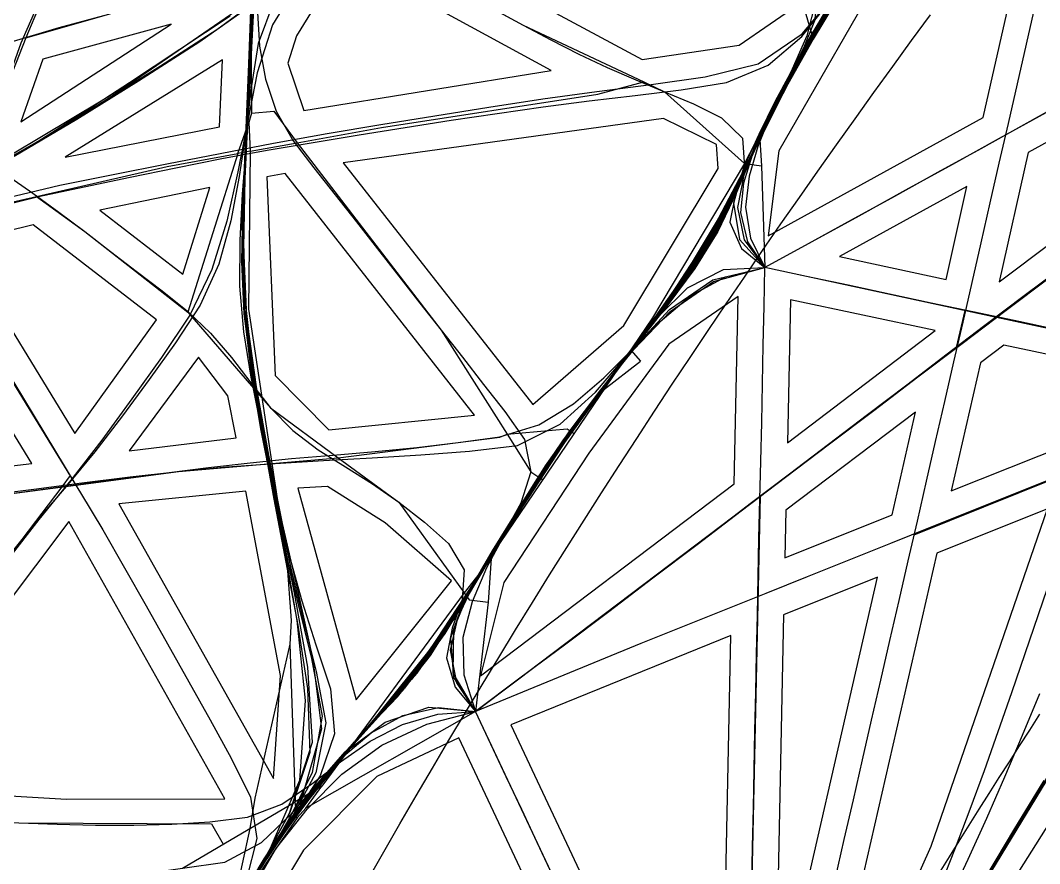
# Model space of a CAD drawing. Header units: metres. Extents: x 465982 to 489928, y 209046 to 231790.
# Drawn here: x 471923 to 474537, y 219863 to 222026 of the extents above; entities that cross this region are included whole.
import ezdxf

# ---------------------------------------------------------------- set-up
doc = ezdxf.new("R2010")
doc.units = ezdxf.units.M
for name, color, linetype in [('ANCHORS_INSIDE', 30, 'CONTINUOUS'), ('GREEN_CORRIDOR_EDGES', 3, 'CONTINUOUS'), ('GREEN_CORRIDOR_PARCELS', 3, 'CONTINUOUS'), ('RAILWAY', 7, 'CONTINUOUS'), ('WOOL_PARCELS', 32, 'CONTINUOUS'), ('WOOL_ROADS_L1', 30, 'CONTINUOUS'), ('WOOL_ROADS_L2', 94, 'CONTINUOUS'), ('WOOL_THREADS', 8, 'CONTINUOUS')]:
    doc.layers.add(name, color=color, linetype=linetype)

msp = doc.modelspace()

# ---------------------------------------------------------------- linework, layer by layer
at = {"layer": 'ANCHORS_INSIDE'}
for p in [(473795.894, 221390.348), (473058.608, 220239.859)]:
    msp.add_point(p, dxfattribs=at)
at = {"layer": 'GREEN_CORRIDOR_EDGES'}
msp.add_lwpolyline([(472814.163, 219821.254), (472855.273, 219893.102), (472896.735, 219964.875), (472938.252, 220036.372), (472980.145, 220107.878), (473022.291, 220179.052), (473064.712, 220250.045), (473107.384, 220321.064), (473150.219, 220391.736), (473193.308, 220462.171), (473236.894, 220532.716), (473280.676, 220603.186), (473324.833, 220673.747), (473369.147, 220743.908), (473413.863, 220813.982), (473458.752, 220883.834), (473503.964, 220953.551), (473549.261, 221022.936), (473594.957, 221092.171), (473640.935, 221161.329), (473687.064, 221230.134), (473733.447, 221298.896), (473780.076, 221367.284), (473826.936, 221435.506), (473874.002, 221503.525), (473921.199, 221571.342), (473968.707, 221638.923), (474016.358, 221706.215), (474064.262, 221773.405), (474112.384, 221840.5), (474160.632, 221907.204), (474209.089, 221973.726), (474257.69, 222040.044)], dxfattribs=at)
at = {"layer": 'GREEN_CORRIDOR_PARCELS'}
for points in [[(474433.76, 221354.642), (474839.363, 221660.744), (474860.362, 221726.604), (474807.821, 221851.902), (474508.358, 221687.028)], [(474297.505, 221361.216), (474351.052, 221599.793), (474024.045, 221419.746)], [(473102.939, 220344.532), (473753.939, 220836.575), (473764.121, 221317.419), (473586.175, 221195.407), (473381.303, 220915.86), (473163.363, 220583.967)], [(473890.605, 220942.376), (474269.243, 221229.836), (473898.351, 221309.217)], [(474310.65, 220818.63), (474611.24, 220938.998), (474676.339, 221143.935), (474445.731, 221192.655), (474385.502, 221147.108)], [(473883.621, 220647.069), (474158.89, 220757.457), (474218.921, 221020.96), (473886.458, 220769.751)], [(474120.265, 219265.956), (475149.743, 220179.845), (475131.579, 220868.393)], [(473935.43, 219181.233), (474259.055, 219907.079), (474557.794, 220772.836), (474273.739, 220659.088)], [(473859.346, 219451.299), (474121.557, 220597.664), (473880.575, 220501.185)], [(473717.333, 219078.513), (473745.131, 220447.89), (473180.881, 220218.763)], [(472110.945, 218418.398), (473500.69, 218529.743), (473544.56, 218581.666), (473648.069, 218781.839), (473675.676, 218851.27), (473048.08, 220185.462), (472837.045, 220085.792), (472649.137, 219897.466), (472418.352, 219512.56), (472218.359, 219100.25), (472085.665, 218752.408), (472052.617, 218536.023)]]:
    msp.add_lwpolyline(points, close=True, dxfattribs=at)
at = {"layer": 'RAILWAY'}
msp.add_lwpolyline([(474280.64, 219838.94), (474305.85, 219879.9), (474331.4, 219920.52), (474356.96, 219961.48), (474382.52, 220002.1), (474408.08, 220042.72), (474433.99, 220083.68), (474459.9, 220123.95), (474486.16, 220164.56), (474512.07, 220205.18), (474538.33, 220245.8)], dxfattribs=at)
at = {"layer": 'WOOL_PARCELS'}
for points in [[(473518.143, 221925.509), (473766.654, 221961.888), (473926.076, 222071.284), (473875.411, 222170.234), (473565.736, 222565.329), (473220.469, 222435.641), (472900.228, 222258.292)], [(473841.279, 221472.669), (474392.324, 221776.241), (474537.127, 222414.691), (474323.339, 222356.824), (474160.318, 222198.027), (473868.208, 221691.21)], [(472649.985, 221794.383), (473284.616, 221897.422), (472754.729, 222185.989), (472631.197, 221986.239), (472608.833, 221915.92)], [(471924.407, 221765.797), (472310.116, 222016.261), (471980.712, 221925.906)], [(472037.78, 221674.95), (472434.066, 221752.741), (472441.855, 221924.809)], [(473237.406, 221039.966), (473471.194, 221242.674), (473713.114, 221645.535), (473709.012, 221707.227), (473572.598, 221774.397), (472751.251, 221660.614)], [(472714.548, 220974.992), (473087.899, 221012.902), (472602.397, 221632.716), (472554.907, 221624.766), (472577.059, 221114.366)], [(472340.11, 221375.009), (472409.188, 221596.989), (472127.06, 221538.845)], [(472063.042, 220965.975), (472271.909, 221257.862), (471955.792, 221501.087), (471806.196, 221464.541), (471787.276, 221415.352)], [(471566.372, 220843.95), (471952.442, 220889.266), (471732.075, 221248.368)], [(472202.084, 220921.145), (472476.408, 220955.269), (472454.918, 221062.634), (472379.613, 221162.085)], [(472784.788, 220282.737), (473029.159, 220588.106), (472858.682, 220737.241), (472710.809, 220830.119), (472635.194, 220825.611)], [(472572.201, 220080.61), (472590.323, 220345.134), (472501.379, 220818.073), (472175.598, 220785.985)], [(472041.726, 220027.995), (472447.148, 220028.822), (472047.069, 220740.378), (471533.361, 220058.07)]]:
    msp.add_lwpolyline(points, close=True, dxfattribs=at)
at = {"layer": 'WOOL_ROADS_L1'}
for points in [[(473460.758, 227330.554), (473479.037, 226685.563), (473429.402, 226038.322), (473269.312, 225248.169), (473164.21, 225003.507), (473149.824, 224977.158), (473023.239, 224675.347), (473019.222, 224652.89), (472984.002, 224546.447), (472926.186, 224345.828), (472838.767, 224022.696), (472598.776, 223026.34), (472576.446, 222892.593), (472545.759, 222751.927), (472514.835, 221937.52), (472515.784, 221788.014), (472509.487, 221764.1), (472512.366, 221689.936), (472508.322, 221284.559), (472568.345, 220889.062)], [(470959.491, 226506.451), (471073.412, 225980.526), (471105.07, 225589.508), (471109.885, 225440.183), (471080.457, 224899.499), (471031.524, 224220.031), (470991.727, 223131.391), (470985.573, 222794.956), (470978.15, 222589.754), (470999.249, 222384.366), (471042.102, 222388.768), (471318.809, 222043.66), (471559.689, 221669.14), (472065.12, 220833.712)], [(474806.369, 223548.002), (474710.298, 223381.492), (474522.235, 223007.249), (474299.174, 222546.566), (473956.252, 221977.504), (473818.758, 221732.672), (473780.441, 221658.794), (473544.425, 221262.421), (473137.402, 220662.04), (473131.046, 220645.643), (473122.644, 220533.464), (473090.436, 220252.866)], [(472065.12, 220833.712), (472328.726, 220868.14), (472568.345, 220889.062)], [(472568.345, 220889.062), (472606.676, 220636.499), (472617.889, 220486.087), (472613.866, 220425.712), (472627.67, 220021.008)], [(470337.839, 220533.76), (470723.399, 220658.481), (472065.12, 220833.712)], [(473090.436, 220252.866), (472654.901, 220004.842)], [(473760.015, 218815.35), (473603.904, 219161.654), (473090.436, 220252.866)], [(466354.465, 218111.687), (466833.23, 218181.68), (467148.83, 218352.939), (467175.411, 218374.774), (467255.412, 218419.919), (467743.601, 218784.581), (468128.433, 219084.074), (468528.559, 219360.752), (468589.021, 219418.924), (468649.839, 219355.614), (469088.603, 219382.49), (469633.793, 219429.862), (470504.103, 219543.621), (470934.863, 219613.178), (471041.131, 219633.894), (471060.285, 219644.469), (471288.383, 219682.093), (471468.058, 219717.118), (471904.09, 219788.812), (472339.025, 219851.179), (472627.67, 220021.008)], [(472654.901, 220004.842), (472632.919, 219980.498), (472627.67, 220021.008)]]:
    msp.add_lwpolyline(points, dxfattribs=at)
at = {"layer": 'WOOL_ROADS_L2'}
for points in [[(473693.204, 222665.843), (473851.85, 222333.85), (473956.252, 221977.504)], [(471682.981, 221509.651), (471674.339, 221547.307), (472204.99, 221863.832), (472760.657, 222247.222)], [(472047.394, 222243.212), (471937.459, 221980.927)], [(472760.657, 222247.222), (472930.142, 222166.991), (473212.972, 222013.543), (473522.645, 221867.734)], [(471937.459, 221980.927), (472149.98, 222042.011), (472652.284, 222204.644)], [(471937.459, 221980.927), (471818.202, 221680.191)], [(472633.267, 221711.962), (472849.127, 221751.287), (473403.85, 221836.501), (473522.645, 221867.734)], [(473522.645, 221867.734), (473575.66, 221842.772), (473780.441, 221658.794)], [(472515.784, 221788.014), (472573.105, 221792.527)], [(472573.105, 221792.527), (472633.267, 221711.962)], [(472512.366, 221689.936), (472480.696, 221684.166), (472509.487, 221764.1)], [(473818.758, 221732.672), (473823.777, 221652.293)], [(472512.366, 221689.936), (472633.267, 221711.962)], [(472633.267, 221711.962), (473002.453, 221230.942), (473171.714, 220964.009)], [(471964.101, 221574.169), (472299.785, 221651.208), (472480.696, 221684.166), (472352.809, 221277.5)], [(473780.441, 221658.794), (473823.777, 221652.293)], [(473823.777, 221652.293), (473832.734, 221391.558)], [(471682.981, 221509.651), (471964.101, 221574.169)], [(471964.101, 221574.169), (472088.286, 221483.925), (472352.809, 221277.5)], [(474427.19, 221263.908), (473832.734, 221391.558)], [(472352.809, 221277.5), (472564.382, 221031.537), (472738.272, 220903.9)], [(474324.473, 221186.219), (474346.183, 221281.303)], [(474427.19, 221263.908), (474324.473, 221186.219)], [(474663.611, 220885.955), (474761.538, 221192.113), (474427.19, 221263.908)], [(473488.762, 221179.449), (473513.302, 221151.257)], [(473418.562, 221078.379), (473513.302, 221151.257)], [(474006.393, 219141.004), (474287.049, 219634.413), (474681.203, 220282.979), (475007.352, 220796.643), (475212.338, 221078.676), (475197.337, 221101.679)], [(472738.272, 220903.9), (473152.574, 220956.91), (473171.714, 220964.009)], [(473171.714, 220964.009), (473325.513, 220977.956)], [(473171.714, 220964.009), (473232.577, 220868.024)], [(473325.513, 220977.956), (473343.368, 220965.851)], [(472568.345, 220889.062), (472738.272, 220903.9)], [(472738.272, 220903.9), (472894.175, 220789.464), (473061.24, 220557.253)], [(474663.611, 220885.955), (474214.663, 220705.286)], [(472050.523, 220857.839), (472029.688, 220829.085)], [(473232.577, 220868.024), (473263.044, 220847.369)], [(472029.688, 220829.085), (471650.564, 220331.405), (471509.995, 220097.343)], [(473090.436, 220252.866), (473820.268, 220804.868), (473788.543, 219311.867), (473784.58, 218912.746), (473821.339, 218885.232)], [(473131.046, 220645.643), (473061.24, 220557.253)], [(473061.24, 220557.253), (472696.643, 220061.59)], [(473061.24, 220557.253), (473074.368, 220539.005)], [(473074.368, 220539.005), (473122.644, 220533.464)], [(472613.866, 220425.712), (472524.887, 220030.688)], [(471509.995, 220097.343), (471571.287, 219988.552), (471919.216, 219967.498), (472413.116, 219964.285)], [(472654.901, 220004.842), (472696.643, 220061.59), (472627.67, 220021.008)], [(472524.887, 220030.688), (472511.456, 219952.632)], [(472632.919, 219980.498), (472577.283, 219899.321), (472464.742, 219704.219), (472219.057, 219246.545), (472154.913, 219090.277)], [(472413.116, 219964.285), (472443.498, 219912.647)], [(472511.456, 219952.632), (472472.143, 219771.027), (472237.119, 219525.375), (471802.251, 219588.917)]]:
    msp.add_lwpolyline(points, dxfattribs=at)
at = {"layer": 'WOOL_THREADS'}
for points in [[(474080.076, 222184.554), (473964.844, 221998.232), (473860.731, 221805.708), (473765.88, 221608.734), (473660.277, 221417.046), (473535.71, 221237.334), (473404.367, 221062.243), (473276.829, 220884.367), (473159.613, 220699.767), (473044.967, 220513.764), (472919.965, 220334.511), (472776.254, 220169.336), (472638.344, 220000.382), (472516.382, 219820.483), (472406.999, 219632.819), (472304.697, 219441.196), (472209.049, 219245.796), (472122.526, 219046.931), (472045.964, 218844.28), (471977.018, 218638.648), (471912.983, 218430.591)], [(474075.816, 222179.205), (473967.71, 222005.543), (473869.422, 221826.415), (473780.895, 221642.592), (473687.419, 221460.933), (473574.402, 221290.326), (473451.909, 221126.402), (473330.331, 220961.685), (473217.117, 220791.052), (473109.735, 220617.198), (473000.842, 220444.421), (472876.719, 220281.585), (472741.945, 220127.706), (472615.312, 219966.914), (472502.995, 219795.321), (472400.275, 219617.049), (472303.842, 219435.713), (472213.732, 219250.956), (472131.195, 219063.264), (472057.611, 218872.098), (471990.382, 218678.694), (471928.823, 218483.594), (471863.068, 218289.749)], [(471908.045, 218416.075), (471973.117, 218623.442), (472041.995, 218829.215), (472118.194, 219032.281), (472203.999, 219231.434), (472298.781, 219426.953), (472400.705, 219618.456), (472510.123, 219806.289), (472631.016, 219986.702), (472767.048, 220156.257), (472909.432, 220321.37), (473035.417, 220498.968), (473149.733, 220683.837), (473265.406, 220867.613), (473390.602, 221044.745), (473520.79, 221218.656), (473645.934, 221396.269), (473753.306, 221585.137), (473848.295, 221781.288), (473950.385, 221973.683), (474063.434, 222159.242)], [(472522.084, 222160.771), (472516.521, 222012.763), (472510.22, 221864.294), (472502.446, 221715.792), (472494.692, 221567.301), (472491.888, 221418.197), (472496.843, 221269.231), (472514.687, 221121.156), (472540.168, 220974.005), (472569.223, 220827.351), (472599.157, 220680.333), (472633.803, 220534.423), (472670.006, 220388.831), (472696.889, 220241.286), (472671.589, 220096.104), (472606.456, 219964.866), (472529.735, 219839.313)], [(474063.496, 222159.911), (473970.733, 222010.263), (473885.59, 221856.56), (473808.514, 221698.504), (473731.787, 221540.454), (473642.588, 221388.536), (473540.803, 221244.691), (473434.806, 221104.074), (473329.995, 220961.81), (473231.555, 220814.938), (473138.157, 220664.862), (473045.626, 220514.147), (472946.462, 220367.723), (472831.988, 220232.527), (472716.074, 220099.214), (472609.166, 219959.472), (472512.946, 219811.422)], [(471881.721, 218603.019), (471997.178, 218750.387), (472076.044, 218920.285), (472146.126, 219094.118), (472222.482, 219266.119), (472305.18, 219435.793), (472393.525, 219602.447), (472487.048, 219766.191), (472588.127, 219925.527), (472701.336, 220077.548), (472824.02, 220222.564), (472945.385, 220368.714), (473051.697, 220525.792), (473151.674, 220687.53), (473253.073, 220848.411), (473360.767, 221004.073), (473473.041, 221156.129), (473584.572, 221309.442), (473688.174, 221468.765), (473776.257, 221636.655), (473859.932, 221806.484), (473950.036, 221973.288), (474048.091, 222134.986)], [(474058.567, 222153.797), (473953.197, 221983.742), (473859.028, 221807.146), (473774.014, 221626.289), (473682.028, 221448.729), (473570.102, 221282.44), (473449.067, 221122.502), (473329.127, 220961.296), (473217.852, 220793.99), (473113.617, 220622.754), (473008.887, 220452.107), (472888.949, 220291.537), (472754.502, 220142.205), (472627.931, 219986.431), (472516.197, 219819.897), (472415.221, 219646.684), (472320.319, 219470.31), (472231.223, 219291.278), (472148.62, 219109.189), (472075.75, 218923.204), (472010.118, 218734.719), (471949.847, 218544.244), (471888.131, 218353.625)], [(472520.507, 222154.762), (472514.812, 221976.863), (472507.316, 221798.581), (472498.642, 221620.539), (472495.589, 221441.865), (472503.343, 221263.2), (472527.535, 221086.018), (472559.256, 220910.202), (472594.904, 220735.151), (472634.456, 220560.715), (472673.488, 220386.132), (472695.841, 220208.802), (472647.206, 220039.809), (472560.67, 219886.537), (472469.189, 219735.565), (472381.543, 219582.86), (472298.94, 219426.996), (472221.125, 219268.364), (472148.481, 219107.867), (472083.426, 218944.574), (472024.001, 218778.986), (471968.993, 218611.75), (471917.059, 218443.375)], [(474051.228, 222143.611), (473969.174, 222011.469), (473894.115, 221875.641), (473825.551, 221735.39), (473761.235, 221593.576), (473689.316, 221455.638), (473603.28, 221325.681), (473509.653, 221201.759), (473414.428, 221078.85), (473321.545, 220954.36), (473234.648, 220825.406), (473153.729, 220692.687), (473074.91, 220558.649), (472992.947, 220426.497), (472898.738, 220302.22), (472792.286, 220188.084), (472689.694, 220071.577), (472596.779, 219947.769), (472513.563, 219817.216)], [(472523.913, 219829.748), (472627.325, 219983.803), (472742.941, 220129.197), (472865.157, 220269.04), (472980.577, 220415.381), (473081.592, 220571.643), (473178.795, 220730.143), (473278.307, 220887.208), (473385.947, 221039.074), (473497.828, 221188.396), (473607.639, 221339.427), (473707.186, 221497.251), (473791.462, 221663.495), (473873.492, 221831.069), (473962.991, 221995.188), (474060.612, 222154.568)], [(472637.759, 222124.599), (472569.681, 222014.518), (472530.445, 221891.147), (472505.269, 221764.036), (472480.622, 221636.962), (472452.603, 221510.367), (472414.045, 221386.459), (472357.423, 221269.612), (472285.173, 221160.933), (472209.087, 221054.604), (472131.963, 220949.025), (472052.385, 220845.959), (471970.125, 220745.017), (471889.93, 220641.931), (471810.662, 220538.095), (471732.048, 220433.68), (471654.049, 220328.694), (471577.363, 220222.766), (471505.717, 220113.701), (471442.945, 220000.125), (471382.389, 219884.867)], [(471833.883, 220807.696), (471957.598, 220823.174), (472080.897, 220839.16), (472204.432, 220854.942), (472328.674, 220868.58), (472453.083, 220880.834), (472577.004, 220889.454), (472700.942, 220896.843), (472825.472, 220903.429), (472950.07, 220910.9), (473074.751, 220920.327), (473198.598, 220935.308), (473307.532, 220990.25), (473397.886, 221072.237), (473477.443, 221165.09), (473552.76, 221262.059), (473624.788, 221361.289), (473691.534, 221464.04), (473749.012, 221571.583), (473800.373, 221682.177), (473851.671, 221792.804), (473907.237, 221900.681), (473966.775, 222006.262), (474030.335, 222109.743)], [(472515.909, 222119.432), (472508.636, 221914.188), (472499.345, 221708.938), (472491.066, 221503.565), (472495.907, 221297.935), (472522.183, 221093.696), (472558.388, 220891.172), (472596.761, 220688.973), (472632.27, 220486.177), (472653.308, 220281.403), (472639.252, 220076.225), (472557.991, 219887.958), (472456.294, 219709.082), (472355.07, 219530.119), (472260.522, 219347.837), (472172.577, 219162.499), (472094.732, 218973.026), (472025.384, 218780.892), (471962.611, 218586.471), (471901.497, 218391.395)], [(472463.098, 219729.255), (472550.577, 219873.244), (472646.224, 220011.361), (472752.57, 220141.836), (472864.83, 220267.445), (472970.742, 220399.242), (473062.632, 220541.048), (473150.019, 220685.54), (473239.032, 220828.98), (473333.893, 220968.695), (473434.766, 221104.564), (473536.526, 221239.025), (473634.331, 221376.212), (473721.319, 221520.206), (473795.109, 221671.137), (473867.294, 221823.186), (473946.906, 221971.785), (474034.174, 222115.443)], [(472480.246, 219759.751), (472558.356, 219888.387), (472643.922, 220011.649), (472739.099, 220127.95), (472840.984, 220238.133), (472940.582, 220350.765), (473025.807, 220474.078), (473102.17, 220603.16), (473178.718, 220732.465), (473257.314, 220860.501), (473342.25, 220983.853), (473432.552, 221102.994), (473524.168, 221220.193), (473614.032, 221338.857), (473695.964, 221462.964), (473763.428, 221594.908), (473823.345, 221730.574), (473886.709, 221865.042), (473957.627, 221995.656), (474034.097, 222123.302)], [(471794.251, 218577.184), (471958.978, 218723.969), (472069.493, 218914.124), (472157.097, 219116.082), (472248.028, 219316.958), (472345.709, 219514.505), (472451.712, 219707.282), (472566.484, 219895.01), (472695.86, 220072.521), (472837.356, 220240.886), (472975.025, 220412.918), (473095.912, 220596.793), (473212.939, 220783.057), (473334.907, 220966.223), (473465.146, 221143.935), (473594.854, 221322.302), (473712.391, 221509.201), (473812.204, 221705.761), (473912.197, 221902.09), (474022.167, 222092.892)], [(471843.017, 221643.957), (471991.351, 221729.069), (472137.436, 221818.689), (472282.894, 221909.297), (472427.026, 222001.969), (472563.643, 222103.539)], [(471857.992, 218276.134), (471923.561, 218466.542), (471983.236, 218658.117), (472047.925, 218848.204), (472118.842, 219035.806), (472198.056, 219220.127), (472284.798, 219400.916), (472377.007, 219578.36), (472474.845, 219752.261), (472580.837, 219921.609), (472700.922, 220081.729), (472832.277, 220233.333), (472961.088, 220387.79), (473072.135, 220555.509), (473177.026, 220727.036), (473284.497, 220896.902), (473401.989, 221060.272), (473523.066, 221221.182), (473639.416, 221385.779), (473741.036, 221560.19), (473829.208, 221741.562), (473921.637, 221921.567), (474024.162, 222096.732)], [(474015.481, 222084.12), (473902.295, 221885.559), (473800.491, 221680.262), (473696.206, 221476.606), (473570.357, 221284.909), (473433.397, 221100.873), (473297.904, 220914.855), (473174.008, 220721.725), (473054.38, 220526.385), (472924.646, 220338.318), (472774.427, 220165.992), (472630.183, 219989.509), (472503.473, 219800.503), (472389.908, 219602.93), (472283.922, 219401.049), (472185.393, 219194.786), (472098.193, 218984.041), (472021.33, 218769.349), (471951.659, 218552.04), (471880.72, 218334.696)], [(471888.603, 221570.446), (472024.258, 221602.713), (472161.22, 221630.705), (472298.451, 221657.644), (472435.763, 221684.113), (472572.1, 221710.975), (472709.793, 221735.225), (472847.905, 221758.445), (472986.155, 221780.891), (473124.555, 221802.917), (473263.045, 221824.388), (473401.799, 221843.279), (473540.715, 221860.904), (473679.311, 221881.193), (473815.428, 221913.866), (473928.249, 221991.284), (474015.826, 222095.796)], [(471892.669, 218614.396), (472011.786, 218780.025), (472094.985, 218966.122), (472172.715, 219154.985), (472258.137, 219340.616), (472349.715, 219523.18), (472448.461, 219701.913), (472554.783, 219876.325), (472673.42, 220042.496), (472803.479, 220199.845), (472936.32, 220355.373), (473051.595, 220523.955), (473158.727, 220698.332), (473268.112, 220871.366), (473386.064, 221038.724), (473508.316, 221203.503), (473626.6, 221370.948), (473732.076, 221546.593), (473823.752, 221729.297), (473917.063, 221911.451), (474019.884, 222089.104)], [(471907.173, 221677.052), (472067.555, 221772.363), (472226.323, 221870.536), (472383.339, 221971.291), (472534.339, 222079.338)], [(472518.311, 222091.949), (472510.066, 221899.369), (472501.44, 221706.457), (472494.348, 221513.449), (472497.973, 221320.355), (472519.204, 221128.161), (472551.166, 220937.222), (472587.17, 220747.203), (472625.399, 220557.387), (472659.447, 220366.717), (472671.866, 220173.7), (472612.934, 219991.127), (472520.763, 219822.626), (472424.685, 219656.608), (472332.421, 219488.978), (472246.101, 219318.071), (472165.127, 219144.4), (472092.718, 218966.944), (472027.327, 218787.116), (471967.677, 218605.717), (471911.537, 218422.715)], [(474024.735, 222102.495), (473951.489, 221982.265), (473884.338, 221858.263), (473823.571, 221730.917), (473765.189, 221602.834), (473700.903, 221477.652), (473624.574, 221358.819), (473541.16, 221244.615), (473455.265, 221132.427), (473369.972, 221019.953), (473287.481, 220905.162), (473211.509, 220786.754), (473138.578, 220666.705), (473066.952, 220545.874), (472992.845, 220426.327), (472908.672, 220313.092), (472812.891, 220208.953), (472718.099, 220104.215), (472630.774, 219994.385), (472552.017, 219878.843), (472479.607, 219759.118)], [(472520.462, 222100.538), (472513.194, 221937.455), (472505.514, 221773.911), (472496.842, 221610.799), (472492.84, 221447.12), (472497.97, 221283.383), (472517.253, 221120.641), (472543.945, 220958.742), (472572.85, 220797.209), (472604.036, 220635.763), (472634.409, 220474.265), (472659.212, 220311.842), (472665.365, 220148.044), (472614.646, 219994.014), (472536.746, 219851.786)], [(472510.26, 219810.45), (472591.212, 219938.134), (472681.466, 220059.83), (472780.159, 220174.652), (472883.717, 220286.688), (472978.052, 220406.391), (473059.837, 220534.594), (473137.529, 220665.14), (473216.279, 220794.912), (473299.277, 220922.509), (473388.953, 221045.512), (473481.864, 221166.495), (473574.128, 221287.827), (473661.239, 221412.892), (473736.244, 221545.709), (473800.927, 221683.063), (473865.02, 221820.738), (473935.699, 221955.685), (474012.689, 222087.028)], [(474021.221, 222096.438), (473933.302, 221949.625), (473853.914, 221798.089), (473781.334, 221642.875), (473705.059, 221489.12), (473613.34, 221343.95), (473511.615, 221205.57), (473407.315, 221068.992), (473305.846, 220930.84), (473212.675, 220787.03), (473124.402, 220640.462), (473037.699, 220493.952), (472941.435, 220353.449), (472828.316, 220225.696), (472713.986, 220099.451), (472609.604, 219965.653), (472516.741, 219823.071)], [(474016.317, 222092.266), (473963.281, 222004.451), (473912.639, 221915.453), (473864.779, 221825.678), (473821.688, 221733.902), (473781.905, 221641.153), (473741.411, 221548.292), (473694.109, 221458.088), (473638.042, 221372.688), (473577.318, 221290.174), (473514.764, 221209.208), (473451.799, 221128.556), (473389.116, 221047.695), (473327.865, 220966.261), (473269.592, 220882.703), (473215.032, 220796.751), (473161.706, 220710.59), (473108.866, 220624.35), (473059.732, 220536.183), (473026.574, 220440.99), (473034.377, 220340.239), (473090.436, 220252.866)], [(474008.831, 222083.757), (473951.606, 221988.341), (473898.186, 221890.755), (473848.038, 221790.858), (473803.201, 221687.895), (473759.934, 221584.315), (473711.792, 221483.871), (473653.299, 221388.934), (473586.657, 221299.432), (473517.56, 221212.075), (473448.429, 221124.836), (473379.988, 221036.717), (473313.602, 220947.414), (473251.206, 220855.169), (473192.415, 220759.837), (473133.288, 220664.754), (473076.886, 220567.782), (473034.41, 220463.775), (473032.555, 220351.563), (473090.436, 220252.866)], [(473969.476, 222099.775), (473960.073, 222024.44), (473931.824, 221954.274), (473897.515, 221886.817), (473862.183, 221819.04), (473829.481, 221750.238), (473800.292, 221680.07), (473777.639, 221607.888), (473769.81, 221532.671), (473788.061, 221458.003), (473832.734, 221391.558)], [(471964.686, 222059.014), (471924.159, 221967.634), (471890.987, 221873.305), (471862.21, 221777.342), (471828.793, 221683.415), (471789.236, 221592.236), (471748.417, 221501.494), (471712.635, 221408.467), (471680.347, 221313.683), (471646.169, 221219.481), (471609.4, 221126.19), (471571.378, 221033.392), (471532.395, 220940.973), (471491.976, 220849.168), (471449.037, 220758.767), (471408.218, 220667.417), (471380.698, 220571.317), (471373.095, 220472.165), (471381.711, 220373.332), (471398.398, 220275.662), (471414.488, 220177.997), (471419.164, 220079.243), (471407.013, 219981.249), (471382.389, 219884.867)], [(472573.457, 222074.014), (472533.348, 221966.51), (472514.697, 221852.805), (472501.137, 221738.683), (472484.662, 221624.847), (472463.227, 221511.446), (472432.432, 221400.207), (472384.521, 221295.322), (472321.03, 221198.594), (472253.556, 221104.277), (472184.759, 221010.907), (472114.146, 220919.014), (472040.433, 220830.036), (471965.103, 220742.241), (471892.507, 220651.619), (471821.029, 220560.16), (471749.827, 220468.591), (471678.566, 220377.026), (471607.525, 220285.279), (471538.524, 220192.02), (471479.306, 220093.328), (471429.616, 219990.048), (471382.389, 219884.867)], [(471852.625, 221545.053), (471969.413, 221573.584), (472086.946, 221598.57), (472204.573, 221623.425), (472322.049, 221647.636), (472439.556, 221671.052), (472556.403, 221693.145), (472674.216, 221712.868), (472792.13, 221732.309), (472910.11, 221751.391), (473028.106, 221769.691), (473146.093, 221787.226), (473264.021, 221803.883), (473381.95, 221819.581), (473499.943, 221833.392), (473617.735, 221847.456), (473734.628, 221866.221), (473841.342, 221910.778), (473927.506, 221984.734), (473997.986, 222072.716)], [(474002.273, 222064.483), (473908.351, 221899.756), (473824.03, 221729.722), (473742.139, 221558.829), (473647.495, 221394.25), (473537.597, 221239.431), (473422.796, 221088.127), (473310.96, 220934.404), (473207.117, 220775.23), (473107.764, 220613.142), (473007.82, 220451.56), (472894.306, 220298.891), (472767.155, 220157.194), (472646.122, 220010.983), (472538.584, 219854.957), (472441.569, 219691.945), (472349.989, 219525.179), (472263.736, 219355.682), (472182.045, 219184.386), (472108.37, 219009.684), (472042.087, 218831.672), (471981.219, 218651.747), (471924.887, 218470.297), (471863.194, 218289.911)], [(474002.331, 222061.788), (473896.491, 221874.019), (473800.12, 221680.139), (473701.433, 221487.745), (473583.892, 221305.992), (473455.835, 221131.972), (473328.391, 220957.698), (473209.843, 220777.164), (473095.888, 220593.808), (472977.695, 220413.225), (472842.239, 220244.81), (472701.966, 220081.23), (472573.524, 219908.771), (472460.056, 219725.746), (472355.451, 219537.383), (472258.053, 219345.617), (472167.03, 219150.774), (472086.58, 218951.489), (472015.128, 218748.943), (471949.508, 218544.522), (471882.678, 218339.9)], [(474005.738, 222069.498), (473912.519, 221907.625), (473828.638, 221740.945), (473749.371, 221572.537), (473658.642, 221410.088), (473551.732, 221257.983), (473438.984, 221109.784), (473327.885, 220959.907), (473224.428, 220804.521), (473127.125, 220645.238), (473031.078, 220486.242), (472923.662, 220334.636), (472799.576, 220195.87), (472679.091, 220054.899), (472569.748, 219904.695), (472472.061, 219746.005), (472380.658, 219583.519), (472294.129, 219417.953), (472212.042, 219249.82), (472136.635, 219079.369), (472069.736, 218905.534), (472008.772, 218729.307), (471952.225, 218551.147), (471894.667, 218372.785)], [(472522.257, 222071.507), (472515.419, 221938.871), (472509.011, 221805.808), (472500.754, 221673.002), (472492.595, 221539.745), (472490.343, 221406.086), (472496.416, 221272.708), (472514.129, 221140.369), (472537.375, 221008.749), (472562.91, 220877.79), (472589.345, 220746.752), (472618.099, 220615.913), (472649.617, 220485.591), (472682.113, 220355.45), (472706.97, 220223.824), (472681.063, 220095.539), (472619.153, 219980.86), (472549.035, 219870.754), (472480.917, 219759.013)], [(472495.991, 219785.6), (472586.276, 219928.447), (472687.578, 220064.578), (472798.086, 220193.644), (472911.708, 220320.715), (473012.188, 220458.148), (473101.715, 220603.182), (473190.544, 220748.972), (473282.263, 220893.166), (473381.278, 221032.751), (473484.013, 221169.831), (473585.577, 221307.8), (473680.731, 221450.915), (473762.094, 221601.866), (473835.889, 221756.542), (473914.143, 221909.166), (473999.374, 222058.379)], [(473997.555, 222061.421), (473932.368, 221949.621), (473872.243, 221835.112), (473817.477, 221718.349), (473764.72, 221600.721), (473706.551, 221485.554), (473637.804, 221376.084), (473561.628, 221271.269), (473483.017, 221168.011), (473403.978, 221064.945), (473326.514, 220960.838), (473253.407, 220853.484), (473184.792, 220742.443), (473117.303, 220630.643), (473050.823, 220518.769), (472981.36, 220409.029), (472902.323, 220305.701), (472813.953, 220210.299), (472726.783, 220114.201), (472645.296, 220013.18), (472570.882, 219907.26), (472502.723, 219796.584)], [(473963.044, 222076.467), (473940.174, 221986.034), (473902.493, 221900.415), (473861.265, 221816.093), (473821.989, 221731.059), (473783.752, 221645.899), (473745.437, 221560.701), (473702.592, 221477.482), (473653.406, 221397.303), (473599.482, 221320.443), (473543.115, 221245.797), (473486.194, 221171.889), (473429.124, 221097.8), (473372.026, 221022.403), (473316.135, 220945.846), (473262.762, 220867.401), (473212.41, 220786.614), (473163.976, 220704.893), (473118.972, 220621.402), (473081.558, 220534.416), (473058.306, 220442.278), (473060.892, 220346.545), (473090.436, 220252.866)], [(475466.768, 222058.655), (475354.129, 221972.217), (475242.048, 221885.316), (475129.803, 221798.444), (475017.065, 221711.857), (474904.422, 221625.539), (474791.684, 221539.175), (474678.597, 221453.078), (474565.228, 221367.118), (474451.842, 221281.52), (474338.622, 221195.9), (474225.432, 221110.096), (474111.991, 221024.382), (473998.586, 220938.693), (473885.203, 220852.989), (473772.114, 220766.94), (473658.849, 220680.78), (473545.594, 220594.649), (473432.156, 220508.781), (473318.477, 220423.292), (473204.565, 220338.038), (473090.436, 220252.866)], [(473997.803, 222066.451), (473949.919, 221984.79), (473904.084, 221901.852), (473859.3, 221818.141), (473817.053, 221733.422), (473778.162, 221647.418), (473752.517, 221556.703), (473767.811, 221463.731), (473832.734, 221391.558)], [(474006.483, 222078.84), (473963.269, 222006.175), (473921.578, 221933.046), (473881.308, 221859.428), (473843.165, 221784.535), (473808.445, 221707.879), (473778.47, 221629.097), (473762.723, 221545.944), (473780.01, 221462.411), (473832.734, 221391.558)], [(473994.262, 222055.814), (473953.974, 221987.192), (473915.283, 221917.702), (473878.393, 221847.852), (473844.305, 221776.373), (473814.992, 221702.483), (473792.484, 221626.099), (473782.696, 221546.67), (473796.186, 221466.868), (473832.734, 221391.558)], [(475049.386, 222063.455), (474939.076, 222002.315), (474828.633, 221941.309), (474718.155, 221880.178), (474607.422, 221818.976), (474496.798, 221757.699), (474386.289, 221696.397), (474275.653, 221635.256), (474164.914, 221574.245), (474054.226, 221513.267), (473943.601, 221452.331), (473832.734, 221391.558)], [(474013.055, 219821.933), (474036.432, 219924.155), (474059.814, 220026.378), (474083.197, 220128.602), (474106.583, 220230.825), (474129.972, 220333.045), (474153.365, 220435.264), (474176.762, 220537.479), (474200.221, 220639.56), (474223.9, 220741.505), (474247.408, 220843.505), (474270.688, 220945.689), (474293.972, 221047.869), (474317.493, 221149.704), (474341.168, 221251.363), (474364.545, 221353.088), (474387.471, 221455.232), (474410.396, 221557.377), (474433.749, 221659.207), (474457.298, 221760.844), (474480.772, 221862.557), (474503.938, 221964.608), (474527.093, 222066.665)], [(471810.538, 221621.906), (471943.372, 221699.787), (472073.702, 221782.626), (472203.312, 221866.789), (472332.514, 221951.707), (472461.437, 222037.193)], [(471896.962, 221969.495), (472022.932, 222007.162), (472149.98, 222042.011)], [(473986.451, 222040.016), (473907.564, 221899.989), (473835.283, 221756.234), (473767.83, 221610.259), (473693.442, 221467.568), (473605.48, 221332.395), (473509.646, 221202.837), (473412.061, 221074.403), (473316.894, 220944.534), (473227.649, 220810.372), (473143.072, 220673.5), (473059.907, 220535.592), (472972.714, 220400.112), (472872.371, 220273.992), (472764.341, 220154.896), (472661.705, 220031.781), (472568.408, 219901.511), (472484.102, 219764.834)], [(473992.492, 222052.361), (473920.196, 221926.737), (473853.803, 221798.31), (473793.289, 221666.786), (473731.786, 221535.726), (473659.911, 221409.718), (473576.982, 221290.937), (473489.496, 221175.663), (473401.314, 221060.953), (473315.35, 220944.736), (473234.637, 220824.61), (473159.133, 220701.13), (473085.983, 220576.507), (473011.647, 220452.727), (472927.352, 220335.429), (472830.409, 220228.163), (472732.943, 220121.86), (472642.075, 220009.732), (472560.047, 219891.049), (472484.894, 219767.619)], [(472518.853, 222048.951), (472514.113, 221931.577), (472509.024, 221813.98), (472501.056, 221696.772), (472492.24, 221579.562), (472485.97, 221461.852), (472485.317, 221343.887), (472495.032, 221226.477), (472513.865, 221110.489), (472536.924, 220995.285), (472561.359, 220880.297), (472586.264, 220765.288), (472613.744, 220650.522), (472645.168, 220536.485), (472681.003, 220423.739), (472718.33, 220311.287), (472729.258, 220195.794), (472692.172, 220088.015), (472630.136, 219992.828), (472565.433, 219899.718), (472505.245, 219803.215)], [(472531.123, 222045.973), (472536.123, 221959.999), (472551.764, 221874.951), (472579.579, 221792.803), (472622.412, 221717.16), (472676.062, 221647.67), (472730.518, 221578.428), (472784.875, 221508.938), (472839.225, 221439.408), (472893.613, 221369.902), (472948.033, 221300.426), (473002.453, 221230.942), (473056.877, 221161.444), (473111.275, 221091.915), (473165.582, 221022.458), (473216.261, 220950.888), (473232.577, 220868.024), (473206.863, 220787.386), (473165.928, 220713.194), (473121.916, 220640.93), (473079.969, 220568.384), (473044.583, 220492.257), (473025.66, 220410.212), (473041.572, 220326.501), (473090.436, 220252.866)], [(473142.159, 222051.68), (473212.972, 222013.543), (473283.898, 221975.659), (473355.498, 221939.188), (473428.214, 221905.246), (473501.654, 221873.328), (473575.66, 221842.772), (473649.358, 221811.497), (473721.238, 221776.104), (473775.268, 221723.561), (473780.152, 221650.103), (473757.273, 221579.661), (473742.922, 221507.74), (473772.817, 221440.399), (473832.734, 221391.558)], [(475034.129, 222052.904), (474914.053, 221986.89), (474793.96, 221920.955), (474673.847, 221854.844), (474553.759, 221788.728), (474433.867, 221722.476), (474313.932, 221656.072), (474193.709, 221589.867), (474073.437, 221523.646), (473953.203, 221457.459), (473832.734, 221391.558)], [(471887.206, 221629.192), (471954.83, 221582.168), (472021.809, 221533.557), (472088.286, 221483.925), (472154.298, 221433.135), (472220.347, 221382.343), (472286.443, 221331.6), (472351.493, 221280.038), (472410.863, 221223.117), (472464.454, 221161.348), (472513.946, 221095.987), (472564.382, 221031.537), (472621.714, 220973.42), (472686.793, 220923.961), (472756.783, 220880.59), (472826.541, 220836.776), (472894.175, 220789.464), (472959.368, 220738.435), (473021.585, 220684.007), (473061.412, 220616.316), (473056.637, 220539.427), (473031.005, 220466.512), (473015.877, 220390.699), (473038.147, 220315.695), (473090.436, 220252.866)], [(471868.117, 220807.832), (471975.57, 220822.434), (472082.753, 220837.042), (472190.025, 220851.353), (472297.691, 220865.327), (472405.261, 220878.707), (472512.257, 220891.121), (472618.759, 220901.554), (472725.72, 220910.37), (472832.717, 220919.453), (472939.607, 220930.306), (473046.327, 220943.055), (473152.555, 220957.758), (473253.148, 220988.364), (473342.004, 221041.725), (473419.827, 221109.203), (473492.005, 221181.371), (473563.966, 221253.68), (473641.973, 221319.228), (473731.812, 221367.904), (473832.734, 221391.558)], [(472339.025, 219851.179), (472447.579, 219866.607), (472541.471, 219916.813), (472618.069, 219989.333), (472686.828, 220069.477), (472756.561, 220149.214), (472829.432, 220226.953), (472902.471, 220304.97), (472968.695, 220388.892), (473027.331, 220478.082), (473081.743, 220570.079), (473135.99, 220662.09), (473191.043, 220753.295), (473246.649, 220844.251), (473304.812, 220932.352), (473367.108, 221017.686), (473430.677, 221101.726), (473494.362, 221184.621), (473560.007, 221266.052), (473634.199, 221339.341), (473726.97, 221386.596), (473832.734, 221391.558)], [(472479.505, 219758.875), (472548.841, 219874.514), (472623.448, 219986.301), (472706.236, 220092.404), (472796.882, 220192.676), (472890.823, 220290.597), (472974.881, 220396.534), (473047.006, 220510.746), (473115.32, 220627.121), (473184.78, 220743.193), (473255.512, 220858.468), (473331.126, 220969.86), (473411.655, 221078.177), (473495.632, 221184.406), (473587.648, 221283.882), (473699.407, 221360.532), (473832.734, 221391.558)], [(472480.185, 219758.308), (472549.879, 219873.646), (472624.647, 219985.201), (472707.047, 220091.419), (472796.702, 220192.342), (472889.396, 220291.218), (472973.006, 220397.263), (473045.775, 220510.874), (473114.812, 220626.623), (473184.683, 220742.305), (473255.747, 220857.186), (473331.424, 220968.295), (473412.021, 221076.171), (473496.641, 221181.383), (473589.637, 221279.252), (473701.082, 221355.666), (473832.734, 221391.558)], [(474598.478, 221394.771), (474497.741, 221318.751), (474397.168, 221242.841), (474296.919, 221166.699), (474196.659, 221090.368), (474096.223, 221014.117), (473995.846, 220937.92), (473895.468, 220861.717), (473795.374, 220785.349), (473695.157, 220708.924), (473594.667, 220632.459), (473494.152, 220555.994), (473393.415, 220479.855), (473292.507, 220403.979), (473191.546, 220328.393), (473090.436, 220252.866)], [(473799.327, 219806.94), (473801.333, 219905.97), (473803.335, 220005), (473805.333, 220104.03), (473807.326, 220203.057), (473809.317, 220302.083), (473811.305, 220401.106), (473813.365, 220499.91), (473815.502, 220598.656), (473817.576, 220697.507), (473819.862, 220796.339), (473822.215, 220895.18), (473824.487, 220994.284), (473826.59, 221093.616), (473828.688, 221192.952), (473830.782, 221292.286), (473832.734, 221391.558)], [(474578.973, 221233.182), (474472.317, 221255.715), (474365.948, 221278.046), (474259.52, 221300.631), (474152.732, 221323.488), (474045.939, 221346.344), (473939.303, 221368.997), (473832.734, 221391.558)], [(471902.78, 221098.662), (471961.089, 221003.772), (472019.357, 220908.846), (472077.035, 220814.017), (472134.281, 220718.588), (472190.018, 220621.566), (472245.357, 220524.291), (472300.444, 220426.841), (472355.313, 220329.254), (472409.984, 220231.548), (472463.931, 220133.422), (472513.531, 220033.21), (472529.82, 219926.661), (472503.185, 219822.904)], [(474581.307, 220854.631), (474474.517, 220811.869), (474367.728, 220769.106), (474261.172, 220726.275), (474154.718, 220683.389), (474048.132, 220640.646), (473941.411, 220597.919), (473834.799, 220555.188), (473728.254, 220512.475), (473621.493, 220469.821), (473514.924, 220426.931), (473408.57, 220383.744), (473302.413, 220340.244), (473196.439, 220296.582), (473090.436, 220252.866)], [(474282.872, 219805.567), (474321.918, 219903.54), (474359.558, 220002.29), (474395.996, 220101.621), (474431.259, 220201.397), (474466.156, 220301.269), (474500.647, 220401.226), (474534.916, 220501.302), (474568.917, 220601.502)], [(474305.818, 219769.553), (474354.246, 219874.309), (474401.733, 219979.55), (474448.112, 220085.411), (474493.583, 220191.822), (474537.874, 220298.765)], [(471853.843, 218512.741), (471939.492, 218594.663), (471993.927, 218699.52), (472035.585, 218810.299), (472075.443, 218921.397), (472116.697, 219031.984), (472161.539, 219141.034), (472210.516, 219248.062), (472262.7, 219354.333), (472316.07, 219460.433), (472371.607, 219565.56), (472429.209, 219669.714), (472487.711, 219772.94), (472548.482, 219874.676), (472613.001, 219973.526), (472683.905, 220067.508), (472763.786, 220154.199), (472858.401, 220225.096), (472970.374, 220264.147), (473090.436, 220252.866)], [(471858.28, 219576.991), (471951.968, 219559.174), (472046.643, 219544.828), (472141.704, 219532.536), (472237.119, 219525.375), (472324.777, 219551.619), (472389.954, 219615.047), (472440.525, 219690.944), (472486.327, 219769.128), (472532.036, 219847.2), (472580.299, 219924.016), (472632.555, 219998.758), (472689.45, 220070.905), (472752.028, 220138.662), (472822.52, 220198.119), (472904.126, 220242.196), (472995.248, 220263.444), (473090.436, 220252.866)], [(471907.123, 218415.211), (471946.153, 218535.699), (471984.355, 218656.072), (472025.093, 218775.624), (472067.813, 218894.131), (472112.614, 219011.572), (472160.595, 219127.488), (472212.456, 219242.042), (472267.581, 219355.691), (472324.826, 219468.713), (472384.798, 219580.652), (472446.91, 219690.856), (472511.726, 219798.957), (472581.299, 219903.826), (472659, 220002.483), (472748.017, 220091.698), (472850.297, 220166.362), (472965.463, 220220.753), (473090.436, 220252.866)], [(471919.216, 219967.498), (472017.602, 219963.453), (472115.867, 219960.953), (472214.002, 219961.153), (472311.821, 219964.246), (472409.461, 219970.108), (472506.043, 219981.66), (472593.842, 220014.802), (472670.843, 220066.899), (472743.817, 220124.136), (472820.023, 220177.01), (472903.372, 220219.385), (472994.262, 220245.752), (473090.436, 220252.866)], [(473288.016, 219833.223), (473248.526, 219917.177), (473209.032, 220001.132), (473169.534, 220085.084), (473130.029, 220169.035), (473090.436, 220252.866)], [(473648.509, 218654.329), (473732.073, 218772.068), (473804.344, 218870.028), (473894.015, 218989.637), (473982.667, 219111.597), (474067.022, 219236.63), (474145.282, 219366.066), (474217.633, 219499.469), (474290.757, 219632.531), (474365.366, 219764.649), (474442.163, 219895.531), (474520.866, 220025.265), (474601.195, 220154.087)], [(473648.509, 218654.329), (473732.086, 218772.053), (473804.307, 218870.038), (473893.886, 218989.704), (473982.441, 219111.714), (474066.742, 219236.768), (474145.033, 219366.169), (474217.497, 219499.49), (474290.716, 219632.477), (474365.392, 219764.538), (474442.209, 219895.39), (474520.905, 220025.103), (474601.209, 220153.915)], [(473648.509, 218654.329), (473718.785, 218753.116), (473770.543, 218825.795), (473826.117, 218903.544), (473906.464, 219017.311), (473985.821, 219132.342), (474062.553, 219249.337), (474135.854, 219368.699), (474205.663, 219490.63), (474275.904, 219612.502), (474346.919, 219734.218), (474418.778, 219855.572), (474491.662, 219976.53), (474565.276, 220097.061)], [(473648.509, 218654.329), (473728.678, 218766.736), (473795.167, 218857.825), (473875.396, 218966.508), (473957.804, 219082.962), (474037.867, 219202.409), (474113.137, 219325.079), (474183.755, 219451.006), (474254.584, 219577.003), (474326.35, 219702.671), (474399.298, 219827.856), (474473.491, 219952.355), (474548.852, 220076.249)]]:
    msp.add_lwpolyline(points, dxfattribs=at)

doc.saveas('drawing.dxf')
